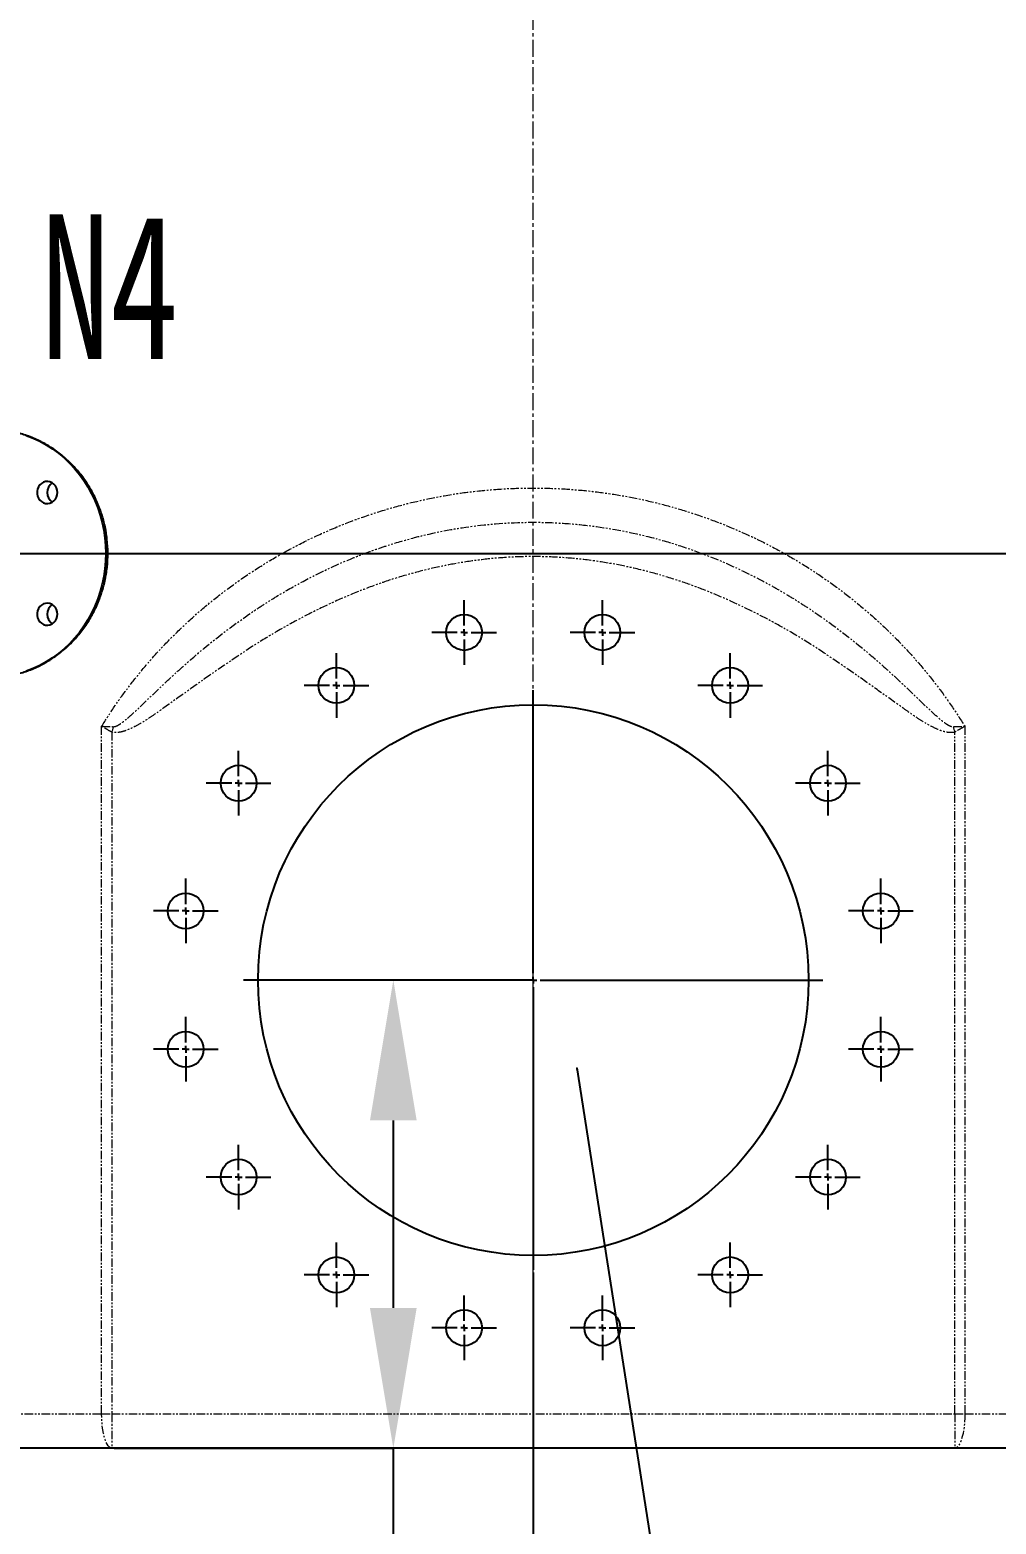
# Model space of a CAD drawing. Header units: millimetres. Extents: x -12403 to 8666, y -15213 to 13435.
# Drawn here: x -2879 to -2155, y 1674 to 2792 of the extents above; entities that cross this region are included whole.
import ezdxf

# ---------------------------------------------------------------- set-up
doc = ezdxf.new("R2010")
doc.units = ezdxf.units.MM
doc.header["$PDSIZE"] = -1
doc.linetypes.add('CENTERX2', pattern=[20.32, 12.7, -2.54, 2.54, -2.54])
doc.linetypes.add('PHANTOM', pattern=[12.7, 6.35, -1.27, 1.27, -1.27, 1.27, -1.27])
doc.layers.add('10', color=7, linetype='Continuous')
doc.styles.add('SLDTEXTSTYLE0', font='TXT', dxfattribs={"width": 0.7})
doc.dimstyles.new('SLDDIMSTYLE0', dxfattribs={"dimscale": 30, "dimtxt": 3.5, "dimasz": 3.5, "dimexe": 0, "dimexo": 0.0625, "dimgap": 0.875, "dimtad": 2, "dimdec": 1, "dimrnd": 1e-09, "dimzin": 12, "dimdsep": 46, "dimtxsty": 'SLDTEXTSTYLE0', "dimcen": 0.09, "dimadec": 0, "dimazin": 3, "dimtfac": 1, "dimtdec": 1, "dimtofl": 0, "dimtmove": 0, "dimatfit": 3, "dimfxl": 0, "dimfrac": 2, "dimtolj": 1, "dimtzin": 12, "dimarcsym": 0})
doc.dimstyles.new('SLDDIMSTYLE1', dxfattribs={"dimscale": 30, "dimtxt": 3.5, "dimasz": 3.5, "dimexe": 0, "dimexo": 0.0625, "dimgap": 0.875, "dimtad": 2, "dimdec": 1, "dimrnd": 1e-09, "dimzin": 12, "dimdsep": 46, "dimtxsty": 'SLDTEXTSTYLE0', "dimcen": 0.09, "dimadec": 0, "dimazin": 3, "dimtfac": 1, "dimtdec": 1, "dimtmove": 0, "dimatfit": 0, "dimfxl": 0, "dimfrac": 2, "dimtolj": 1, "dimtzin": 12, "dimarcsym": 0})
doc.dimstyles.new('SLDDIMSTYLE2', dxfattribs={"dimtxt": 0.18, "dimasz": 1.076923, "dimexe": 0, "dimexo": 0.0625, "dimgap": 0, "dimtad": 0, "dimtih": 1, "dimtoh": 1, "dimdec": 0, "dimrnd": 1e-09, "dimzin": 0, "dimdsep": 46, "dimtxsty": 'Standard', "dimblk1": 'DOT', "dimblk2": 'DOT', "dimsah": 1, "dimcen": 0.09, "dimadec": 0, "dimazin": 0, "dimtfac": 1.076923, "dimtdec": 0, "dimtofl": 0, "dimtmove": 0, "dimatfit": 3, "dimldrblk": 'DOT', "dimfxl": 0, "dimfrac": 2, "dimtolj": 1, "dimtzin": 0, "dimarcsym": 0})

# ---------------------------------------------------------------- blocks, each defined once
blk = doc.blocks.new('_D_1')
at = {"layer": '10', "color": 0, "lineweight": -2, "transparency": 16777216}
for p, q in [((-2906, 2400.5), (-766.8, 2400.5)), ((-766.8, 2295.5), (-766.8, 1836)), ((-1426.1, 1731), (-766.8, 1731))]:
    blk.add_line(p, q, dxfattribs=at)
at = {"layer": '10', "color": 0, "transparency": 16777216}
for points in [[(-784.3, 2295.5), (-749.3, 2295.5), (-766.8, 2400.5)], [(-784.3, 1836), (-749.3, 1836), (-766.8, 1731)]]:
    blk.add_solid(points, dxfattribs=at)
at = {"layer": 'Defpoints', "color": 0, "transparency": 16777216}
for p in [(-2907.8, 2400.5), (-1428, 1731), (-766.8, 1731)]:
    blk.add_point(p, dxfattribs=at)
at = {"layer": '10', "color": 0, "transparency": 16777216, "insert": (-740.6, 2133.1), "char_height": 105, "attachment_point": 2, "rotation": 90, "style": 'SLDTEXTSTYLE0'}
blk.add_mtext('\\A1;669.5', dxfattribs=at)
blk = doc.blocks.new('_D_11')
at = {"layer": '10', "color": 0, "lineweight": -2, "transparency": 16777216}
for p, q in [((-2503.6, 2081.2), (-2606.5, 2081.2)), ((-2606.5, 1976.2), (-2606.5, 1836)), ((-2815.4, 1731), (-2606.5, 1731)), ((-2606.5, 1731), (-2606.5, 1291.8))]:
    blk.add_line(p, q, dxfattribs=at)
at = {"layer": '10', "color": 0, "transparency": 16777216}
for points in [[(-2624, 1976.2), (-2589, 1976.2), (-2606.5, 2081.2)], [(-2624, 1836), (-2589, 1836), (-2606.5, 1731)]]:
    blk.add_solid(points, dxfattribs=at)
at = {"layer": 'Defpoints', "color": 0, "transparency": 16777216}
for p in [(-2501.8, 2081.2), (-2817.2, 1731), (-2606.5, 1731)]:
    blk.add_point(p, dxfattribs=at)
at = {"layer": '10', "color": 0, "transparency": 16777216, "insert": (-2737.8, 1458.9), "char_height": 105, "attachment_point": 2, "rotation": 90, "style": 'SLDTEXTSTYLE0'}
blk.add_mtext('\\A1;350.2', dxfattribs=at)
blk = doc.blocks.new('_D_14')
at = {"layer": '10', "color": 0, "lineweight": -2, "transparency": 16777216}
for p, q in [((-3052.8, 1857.9), (-3052.8, 985)), ((-2924.1, 1754.9), (-2924.1, 985)), ((-3157.8, 985), (-3584.8, 985)), ((-2924.1, 985), (-3052.8, 985)), ((-2819.1, 985), (-2714.1, 985))]:
    blk.add_line(p, q, dxfattribs=at)
at = {"layer": '10', "color": 0, "transparency": 16777216}
for points in [[(-3157.8, 1002.5), (-3157.8, 967.5), (-3052.8, 985)], [(-2819.1, 1002.5), (-2819.1, 967.5), (-2924.1, 985)]]:
    blk.add_solid(points, dxfattribs=at)
at = {"layer": 'Defpoints', "color": 0, "transparency": 16777216}
for p in [(-3052.8, 1859.8), (-2924.1, 1756.8), (-2924.1, 985)]:
    blk.add_point(p, dxfattribs=at)
at = {"layer": '10', "color": 0, "transparency": 16777216, "insert": (-3423.8, 958.8), "char_height": 105, "attachment_point": 2, "style": 'SLDTEXTSTYLE0'}
blk.add_mtext('\\A1;128.8', dxfattribs=at)
blk = doc.blocks.new('_D_17')
at = {"layer": '10', "color": 0, "lineweight": -2, "transparency": 16777216}
for p, q in [((-1404.1, 4100), (-4302.5, 4100)), ((-4302.5, 1836), (-4302.5, 3995)), ((-2819.1, 1731), (-4302.5, 1731))]:
    blk.add_line(p, q, dxfattribs=at)
at = {"layer": '10', "color": 0, "transparency": 16777216}
for points in [[(-4320, 3995), (-4285, 3995), (-4302.5, 4100)], [(-4320, 1836), (-4285, 1836), (-4302.5, 1731)]]:
    blk.add_solid(points, dxfattribs=at)
at = {"layer": 'Defpoints', "color": 0, "transparency": 16777216}
for p in [(-4302.5, 4100), (-1402.2, 4100), (-2817.2, 1731)]:
    blk.add_point(p, dxfattribs=at)
at = {"layer": '10', "color": 0, "transparency": 16777216, "insert": (-4433.7, 2939.8), "char_height": 105, "attachment_point": 2, "rotation": 90, "style": 'SLDTEXTSTYLE0'}
blk.add_mtext('\\A1;2369', dxfattribs=at)
blk = doc.blocks.new('_D_18')
at = {"layer": '10', "color": 0, "lineweight": -2, "transparency": 16777216}
for p, q in [((-2909.7, 2555), (-3931.7, 2555)), ((-3931.7, 2450), (-3931.7, 1836)), ((-2819.1, 1731), (-3931.7, 1731))]:
    blk.add_line(p, q, dxfattribs=at)
at = {"layer": '10', "color": 0, "transparency": 16777216}
for points in [[(-3949.2, 2450), (-3914.2, 2450), (-3931.7, 2555)], [(-3949.2, 1836), (-3914.2, 1836), (-3931.7, 1731)]]:
    blk.add_solid(points, dxfattribs=at)
at = {"layer": 'Defpoints', "color": 0, "transparency": 16777216}
for p in [(-2907.8, 2555), (-3931.7, 1731), (-2817.2, 1731)]:
    blk.add_point(p, dxfattribs=at)
at = {"layer": '10', "color": 0, "transparency": 16777216, "insert": (-4062.9, 2172.8), "char_height": 105, "attachment_point": 2, "rotation": 90, "style": 'SLDTEXTSTYLE0'}
blk.add_mtext('\\A1;824', dxfattribs=at)
blk = doc.blocks.new('_D_19')
at = {"layer": '10', "color": 0, "lineweight": -2, "transparency": 16777216}
for p, q in [((-2501.8, 1862.5), (-2501.8, 985)), ((-2924.1, 1754.9), (-2924.1, 985)), ((-2819.1, 985), (-2606.8, 985))]:
    blk.add_line(p, q, dxfattribs=at)
at = {"layer": '10', "color": 0, "transparency": 16777216}
for points in [[(-2819.1, 1002.5), (-2819.1, 967.5), (-2924.1, 985)], [(-2606.8, 1002.5), (-2606.8, 967.5), (-2501.8, 985)]]:
    blk.add_solid(points, dxfattribs=at)
at = {"layer": 'Defpoints', "color": 0, "transparency": 16777216}
for p in [(-2501.8, 1864.4), (-2924.1, 1756.8), (-2501.8, 985)]:
    blk.add_point(p, dxfattribs=at)
at = {"layer": '10', "color": 0, "transparency": 16777216, "insert": (-2722.3, 958.8), "char_height": 105, "attachment_point": 2, "style": 'SLDTEXTSTYLE0'}
blk.add_mtext('\\A1;422.3', dxfattribs=at)
blk = doc.blocks.new('_DOT')
at = {"color": 0, "linetype": 'ByBlock', "lineweight": -2}
blk.add_line((-0.5, 0), (-1, 0), dxfattribs=at)
at = {"color": 0, "linetype": 'ByBlock', "const_width": 0.5}
blk.add_lwpolyline([(-0.25, 0, 1), (0.25, 0, 1)], format="xyb", close=True, dxfattribs=at)
blk = doc.blocks.new('SW_CENTERMARKSYMBOL_0')
at = {"layer": '10', "color": 0}
for p, q in [((0, 0.167), (0, 7.017)), ((-0.167, 0), (-7.017, 0)), ((0, 0), (-0.083, 0)), ((0, 0), (0, 0.083)), ((0, 0), (0, -0.083)), ((0, 0), (0.083, 0)), ((0.167, 0), (7.017, 0)), ((0, -0.167), (0, -7.017))]:
    blk.add_line(p, q, dxfattribs=at)
blk = doc.blocks.new('SW_CENTERMARKSYMBOL_1')
at = {"layer": '10', "color": 0}
for p, q in [((0, 0.167), (0, 0.783)), ((-0.167, 0), (-0.783, 0)), ((0, 0), (-0.083, 0)), ((0, 0), (0, 0.083)), ((0, 0), (0, -0.083)), ((0, 0), (0.083, 0)), ((0.167, 0), (0.783, 0)), ((0, -0.167), (0, -0.783))]:
    blk.add_line(p, q, dxfattribs=at)
blk = doc.blocks.new('SW_CENTERMARKSYMBOL_2')
at = {"layer": '10', "color": 0}
for p, q in [((0, 0.167), (0, 0.783)), ((-0.167, 0), (-0.783, 0)), ((0, 0), (-0.083, 0)), ((0, 0), (0, 0.083)), ((0, 0), (0, -0.083)), ((0, 0), (0.083, 0)), ((0.167, 0), (0.783, 0)), ((0, -0.167), (0, -0.783))]:
    blk.add_line(p, q, dxfattribs=at)
blk = doc.blocks.new('SW_CENTERMARKSYMBOL_3')
at = {"layer": '10', "color": 0}
for p, q in [((0, 0.167), (0, 0.783)), ((-0.167, 0), (-0.783, 0)), ((0, 0), (-0.083, 0)), ((0, 0), (0, 0.083)), ((0, 0), (0, -0.083)), ((0, 0), (0.083, 0)), ((0.167, 0), (0.783, 0)), ((0, -0.167), (0, -0.783))]:
    blk.add_line(p, q, dxfattribs=at)
blk = doc.blocks.new('SW_CENTERMARKSYMBOL_4')
at = {"layer": '10', "color": 0}
for p, q in [((0, 0.167), (0, 0.783)), ((-0.167, 0), (-0.783, 0)), ((0, 0), (-0.083, 0)), ((0, 0), (0, 0.083)), ((0, 0), (0, -0.083)), ((0, 0), (0.083, 0)), ((0.167, 0), (0.783, 0)), ((0, -0.167), (0, -0.783))]:
    blk.add_line(p, q, dxfattribs=at)
blk = doc.blocks.new('SW_CENTERMARKSYMBOL_5')
at = {"layer": '10', "color": 0}
for p, q in [((0, 0.167), (0, 0.783)), ((-0.167, 0), (-0.783, 0)), ((0, 0), (-0.083, 0)), ((0, 0), (0, 0.083)), ((0, 0), (0, -0.083)), ((0, 0), (0.083, 0)), ((0.167, 0), (0.783, 0)), ((0, -0.167), (0, -0.783))]:
    blk.add_line(p, q, dxfattribs=at)
blk = doc.blocks.new('SW_CENTERMARKSYMBOL_6')
at = {"layer": '10', "color": 0}
for p, q in [((0, 0.167), (0, 0.783)), ((-0.167, 0), (-0.783, 0)), ((0, 0), (-0.083, 0)), ((0, 0), (0, 0.083)), ((0, 0), (0, -0.083)), ((0, 0), (0.083, 0)), ((0.167, 0), (0.783, 0)), ((0, -0.167), (0, -0.783))]:
    blk.add_line(p, q, dxfattribs=at)
blk = doc.blocks.new('SW_CENTERMARKSYMBOL_7')
at = {"layer": '10', "color": 0}
for p, q in [((0, 0.167), (0, 0.783)), ((-0.167, 0), (-0.783, 0)), ((0, 0), (-0.083, 0)), ((0, 0), (0, 0.083)), ((0, 0), (0, -0.083)), ((0, 0), (0.083, 0)), ((0.167, 0), (0.783, 0)), ((0, -0.167), (0, -0.783))]:
    blk.add_line(p, q, dxfattribs=at)
blk = doc.blocks.new('SW_CENTERMARKSYMBOL_8')
at = {"layer": '10', "color": 0}
for p, q in [((0, 0.167), (0, 0.783)), ((-0.167, 0), (-0.783, 0)), ((0, 0), (-0.083, 0)), ((0, 0), (0, 0.083)), ((0, 0), (0, -0.083)), ((0, 0), (0.083, 0)), ((0.167, 0), (0.783, 0)), ((0, -0.167), (0, -0.783))]:
    blk.add_line(p, q, dxfattribs=at)
blk = doc.blocks.new('SW_CENTERMARKSYMBOL_9')
at = {"layer": '10', "color": 0}
for p, q in [((0, 0.167), (0, 0.783)), ((-0.167, 0), (-0.783, 0)), ((0, 0), (-0.083, 0)), ((0, 0), (0, 0.083)), ((0, 0), (0, -0.083)), ((0, 0), (0.083, 0)), ((0.167, 0), (0.783, 0)), ((0, -0.167), (0, -0.783))]:
    blk.add_line(p, q, dxfattribs=at)
blk = doc.blocks.new('SW_CENTERMARKSYMBOL_10')
at = {"layer": '10', "color": 0}
for p, q in [((0, 0.167), (0, 0.783)), ((-0.167, 0), (-0.783, 0)), ((0, 0), (-0.083, 0)), ((0, 0), (0, 0.083)), ((0, 0), (0, -0.083)), ((0, 0), (0.083, 0)), ((0.167, 0), (0.783, 0)), ((0, -0.167), (0, -0.783))]:
    blk.add_line(p, q, dxfattribs=at)
blk = doc.blocks.new('SW_CENTERMARKSYMBOL_11')
at = {"layer": '10', "color": 0}
for p, q in [((0, 0.167), (0, 0.783)), ((-0.167, 0), (-0.783, 0)), ((0, 0), (-0.083, 0)), ((0, 0), (0, 0.083)), ((0, 0), (0, -0.083)), ((0, 0), (0.083, 0)), ((0.167, 0), (0.783, 0)), ((0, -0.167), (0, -0.783))]:
    blk.add_line(p, q, dxfattribs=at)
blk = doc.blocks.new('SW_CENTERMARKSYMBOL_12')
at = {"layer": '10', "color": 0}
for p, q in [((0, 0.167), (0, 0.783)), ((-0.167, 0), (-0.783, 0)), ((0, 0), (-0.083, 0)), ((0, 0), (0, 0.083)), ((0, 0), (0, -0.083)), ((0, 0), (0.083, 0)), ((0.167, 0), (0.783, 0)), ((0, -0.167), (0, -0.783))]:
    blk.add_line(p, q, dxfattribs=at)
blk = doc.blocks.new('SW_CENTERMARKSYMBOL_13')
at = {"layer": '10', "color": 0}
for p, q in [((0, 0.167), (0, 0.783)), ((-0.167, 0), (-0.783, 0)), ((0, 0), (-0.083, 0)), ((0, 0), (0, 0.083)), ((0, 0), (0, -0.083)), ((0, 0), (0.083, 0)), ((0.167, 0), (0.783, 0)), ((0, -0.167), (0, -0.783))]:
    blk.add_line(p, q, dxfattribs=at)
blk = doc.blocks.new('SW_CENTERMARKSYMBOL_14')
at = {"layer": '10', "color": 0}
for p, q in [((0, 0.167), (0, 0.783)), ((-0.167, 0), (-0.783, 0)), ((0, 0), (-0.083, 0)), ((0, 0), (0, 0.083)), ((0, 0), (0, -0.083)), ((0, 0), (0.083, 0)), ((0.167, 0), (0.783, 0)), ((0, -0.167), (0, -0.783))]:
    blk.add_line(p, q, dxfattribs=at)
blk = doc.blocks.new('SW_CENTERMARKSYMBOL_15')
at = {"layer": '10', "color": 0}
for p, q in [((0, 0.167), (0, 0.783)), ((-0.167, 0), (-0.783, 0)), ((0, 0), (-0.083, 0)), ((0, 0), (0, 0.083)), ((0, 0), (0, -0.083)), ((0, 0), (0.083, 0)), ((0.167, 0), (0.783, 0)), ((0, -0.167), (0, -0.783))]:
    blk.add_line(p, q, dxfattribs=at)
blk = doc.blocks.new('SW_CENTERMARKSYMBOL_16')
at = {"layer": '10', "color": 0}
for p, q in [((0, 0.167), (0, 0.783)), ((-0.167, 0), (-0.783, 0)), ((0, 0), (-0.083, 0)), ((0, 0), (0, 0.083)), ((0, 0), (0, -0.083)), ((0, 0), (0.083, 0)), ((0.167, 0), (0.783, 0)), ((0, -0.167), (0, -0.783))]:
    blk.add_line(p, q, dxfattribs=at)

msp = doc.modelspace()

# ---------------------------------------------------------------- linework, layer by layer
at = {"color": 8, "linetype": 'PHANTOM', "lineweight": 18}
for p, q in [((-2824.79, 1756.76), (-2824.79, 2271.15)), ((-2178.75, 2271.15), (-2178.75, 1756.76)), ((-2817.23, 2266.75), (-2817.23, 1756.76)), ((-2186.32, 1756.76), (-2186.32, 2266.75)), ((-2907.83, 1756.76), (-2824.79, 1756.76)), ((-2824.79, 1756.76), (-2817.23, 1756.76)), ((-2817.23, 1756.76), (-2186.32, 1756.76)), ((-2817.23, 1756.76), (-2817.23, 1731.01)), ((-2186.32, 1756.76), (-2178.75, 1756.76)), ((-2186.32, 1756.76), (-2186.32, 1731.01)), ((-2178.75, 1756.76), (-2095.71, 1756.76))]:
    msp.add_line(p, q, dxfattribs=at)
at = {"color": 7, "linetype": 'Continuous', "lineweight": 25}
for p, q in [((-2817.23, 1731.01), (-2898.32, 1731.01)), ((-2186.32, 1731.01), (-2817.23, 1731.01)), ((-2105.22, 1731.01), (-2186.32, 1731.01))]:
    msp.add_line(p, q, dxfattribs=at)
at = {"color": 7, "linetype": 'Continuous', "lineweight": 25, "flags": 128}
for points in [[(-2881.21, 2488.67), (-2876.12, 2486.7), (-2871.15, 2484.38), (-2866.33, 2481.74), (-2861.67, 2478.77), (-2857.2, 2475.5), (-2852.92, 2471.93), (-2848.86, 2468.08), (-2845.03, 2463.96), (-2841.45, 2459.59), (-2838.14, 2454.99), (-2835.09, 2450.18), (-2832.34, 2445.16), (-2829.88, 2439.97), (-2827.73, 2434.63), (-2825.9, 2429.15), (-2824.39, 2423.56), (-2823.21, 2417.88), (-2822.36, 2412.12), (-2821.85, 2406.33), (-2821.68, 2400.51), (-2821.85, 2394.68), (-2822.36, 2388.89), (-2823.21, 2383.13), (-2824.39, 2377.45), (-2825.9, 2371.86), (-2827.73, 2366.38), (-2829.88, 2361.04), (-2832.34, 2355.85), (-2835.09, 2350.83), (-2838.14, 2346.02), (-2841.45, 2341.42), (-2845.03, 2337.05), (-2848.86, 2332.93), (-2852.92, 2329.08), (-2857.2, 2325.51), (-2861.67, 2322.24), (-2866.33, 2319.27), (-2871.15, 2316.63), (-2876.12, 2314.31), (-2881.21, 2312.34)], [(-2857.87, 2446.03), (-2858.05, 2447.8), (-2858.58, 2449.49), (-2859.43, 2451.01), (-2860.57, 2452.31), (-2861.94, 2453.31), (-2863.48, 2453.96), (-2865.11, 2454.25), (-2866.77, 2454.16), (-2868.36, 2453.68), (-2869.83, 2452.85), (-2871.09, 2451.69), (-2872.09, 2450.27), (-2872.79, 2448.66), (-2873.14, 2446.92), (-2873.14, 2445.13), (-2872.79, 2443.39), (-2872.09, 2441.78), (-2871.09, 2440.36), (-2869.83, 2439.21), (-2868.36, 2438.37), (-2866.77, 2437.89), (-2865.11, 2437.8), (-2863.48, 2438.09), (-2861.94, 2438.75), (-2860.57, 2439.74), (-2859.43, 2441.04), (-2858.58, 2442.57), (-2858.05, 2444.25), (-2857.87, 2446.03)], [(-2857.87, 2354.99), (-2858.05, 2356.76), (-2858.58, 2358.45), (-2859.43, 2359.97), (-2860.57, 2361.27), (-2861.94, 2362.27), (-2863.48, 2362.92), (-2865.11, 2363.21), (-2866.77, 2363.12), (-2868.36, 2362.64), (-2869.83, 2361.81), (-2871.09, 2360.65), (-2872.09, 2359.23), (-2872.79, 2357.62), (-2873.14, 2355.88), (-2873.14, 2354.09), (-2872.79, 2352.35), (-2872.09, 2350.74), (-2871.09, 2349.32), (-2869.83, 2348.17), (-2868.36, 2347.33), (-2866.77, 2346.85), (-2865.11, 2346.76), (-2863.48, 2347.05), (-2861.94, 2347.71), (-2860.57, 2348.7), (-2859.43, 2350), (-2858.58, 2351.53), (-2858.05, 2353.21), (-2857.87, 2354.99)]]:
    msp.add_lwpolyline(points, dxfattribs=at)
at = {"color": 8, "linetype": 'PHANTOM', "lineweight": 18, "flags": 128}
for points in [[(-2816.08, 2270.83), (-2816.22, 2270.32), (-2816.36, 2269.81), (-2816.51, 2269.3), (-2816.65, 2268.79), (-2816.8, 2268.28), (-2816.94, 2267.77), (-2817.08, 2267.26), (-2817.23, 2266.75)], [(-2187.46, 2270.83), (-2187.32, 2270.32), (-2187.18, 2269.81), (-2187.03, 2269.3), (-2186.89, 2268.79), (-2186.75, 2268.28), (-2186.6, 2267.77), (-2186.46, 2267.26), (-2186.32, 2266.75)], [(-2817.23, 1731.01), (-2818.14, 1731.19), (-2819.04, 1731.75), (-2819.91, 1732.68), (-2820.74, 1733.95), (-2821.52, 1735.56), (-2822.24, 1737.48), (-2822.89, 1739.68), (-2823.45, 1742.13), (-2823.93, 1744.79), (-2824.3, 1747.62), (-2824.57, 1750.59), (-2824.74, 1753.65), (-2824.79, 1756.76)], [(-2178.75, 1756.76), (-2178.81, 1753.65), (-2178.97, 1750.59), (-2179.24, 1747.62), (-2179.62, 1744.79), (-2180.09, 1742.13), (-2180.65, 1739.68), (-2181.3, 1737.48), (-2182.02, 1735.56), (-2182.8, 1733.95), (-2183.63, 1732.68), (-2184.51, 1731.75), (-2185.4, 1731.19), (-2186.32, 1731.01)]]:
    msp.add_lwpolyline(points, dxfattribs=at)
at = {"color": 7, "linetype": 'Continuous', "lineweight": 25}
for centre, radius in [((-2553.51, 2341.33), 13.39), ((-2450.03, 2341.33), 13.39), ((-2649.12, 2301.73), 13.39), ((-2354.42, 2301.73), 13.39), ((-2501.77, 2081.21), 206), ((-2722.3, 2228.56), 13.39), ((-2281.24, 2228.56), 13.39), ((-2761.9, 2132.95), 13.39), ((-2241.64, 2132.95), 13.39), ((-2761.9, 2029.46), 13.39), ((-2241.64, 2029.46), 13.39), ((-2722.3, 1933.85), 13.39), ((-2281.24, 1933.85), 13.39), ((-2649.12, 1860.68), 13.39), ((-2354.42, 1860.68), 13.39), ((-2553.51, 1821.08), 13.39), ((-2450.03, 1821.08), 13.39)]:
    msp.add_circle(centre, radius, dxfattribs=at)
for centre, start, end in [((-2857.1, 2446.03), 122.88337, 237.11663), ((-2857.1, 2354.99), 122.88359, 237.11641)]:
    msp.add_arc(centre, 8.52, start, end, dxfattribs=at)
msp.add_open_spline([(-2907.83, 2307.81), (-2904.61, 2307.92), (-2898.15, 2308.15), (-2888.55, 2309.96), (-2879.16, 2312.82), (-2870.11, 2316.82), (-2861.5, 2321.86), (-2853.44, 2327.87), (-2846.07, 2334.83), (-2839.44, 2342.61), (-2833.67, 2351.12), (-2828.85, 2360.27), (-2825.03, 2369.93), (-2822.25, 2379.97), (-2820.6, 2390.27), (-2820.06, 2400.69), (-2820.63, 2411.09), (-2822.34, 2421.36), (-2825.12, 2431.35), (-2828.94, 2440.96), (-2833.78, 2450.05), (-2839.55, 2458.53), (-2846.16, 2466.3), (-2853.57, 2473.23), (-2861.65, 2479.26), (-2870.29, 2484.3), (-2879.39, 2488.27), (-2888.82, 2491.11), (-2898.35, 2492.89), (-2904.71, 2493.1), (-2907.83, 2493.21)], degree=3, knots=[0, 0, 0, 0, 0.0356714, 0.0714569, 0.1071286, 0.1427963, 0.1785773, 0.2142455, 0.2499928, 0.2858536, 0.3216008, 0.3574019, 0.3933176, 0.4291182, 0.4648327, 0.5006616, 0.5363762, 0.5719985, 0.6077345, 0.6433575, 0.6790263, 0.7148084, 0.7504772, 0.7862582, 0.822153, 0.8579334, 0.8937179, 0.9296168, 0.9654006, 1, 1, 1, 1], dxfattribs=at)
at = {"color": 8, "linetype": 'PHANTOM', "lineweight": 18}
for points, knots in [([(-2824.79, 2271.15), (-2821.68, 2276.04), (-2815.46, 2285.83), (-2805.27, 2299.91), (-2794.48, 2313.53), (-2782.28, 2327.51), (-2768.53, 2341.71), (-2753.09, 2355.93), (-2736.86, 2369.31), (-2719.89, 2381.77), (-2702.27, 2393.28), (-2683.71, 2403.96), (-2664.2, 2413.74), (-2643.73, 2422.53), (-2622.72, 2430.15), (-2601.27, 2436.56), (-2579.49, 2441.73), (-2558.17, 2445.49), (-2537.38, 2447.95), (-2517.16, 2449.27), (-2496.87, 2449.54), (-2476.59, 2448.76), (-2456.42, 2446.93), (-2436.44, 2444.04), (-2416.69, 2440.1), (-2397.19, 2435.14), (-2377.97, 2429.17), (-2359.11, 2422.22), (-2340.7, 2414.32), (-2322.69, 2405.46), (-2305.14, 2395.59), (-2288.05, 2384.75), (-2271.55, 2373.02), (-2255.72, 2360.43), (-2240.61, 2347.04), (-2226.43, 2333.03), (-2213.18, 2318.45), (-2200.85, 2303.33), (-2189.26, 2287.61), (-2182.25, 2276.63), (-2178.75, 2271.15)], [0, 0, 0, 0, 0.0226518, 0.0453283, 0.0680055, 0.0906581, 0.1179896, 0.1454049, 0.1728629, 0.2003204, 0.2277348, 0.2550656, 0.283832, 0.3127033, 0.3416257, 0.370545, 0.3994093, 0.428171, 0.4541444, 0.4801975, 0.5062912, 0.5323851, 0.5584384, 0.584412, 0.6103011, 0.6362649, 0.6622684, 0.688274, 0.7142424, 0.7401346, 0.7664148, 0.7927694, 0.8191622, 0.8455556, 0.8719114, 0.8981924, 0.9236276, 0.9490974, 0.9745662, 1, 1, 1, 1]), ([(-2816.08, 2270.83), (-2815.84, 2270.82), (-2815.61, 2270.84), (-2815.14, 2270.91), (-2814.91, 2270.96), (-2814.24, 2271.16), (-2813.79, 2271.34), (-2812.94, 2271.74), (-2812.52, 2271.96), (-2811.71, 2272.43), (-2811.31, 2272.68), (-2810.13, 2273.45), (-2809.37, 2274), (-2807.88, 2275.14), (-2807.15, 2275.73), (-2804.98, 2277.53), (-2803.57, 2278.76), (-2800.78, 2281.27), (-2799.41, 2282.55), (-2795.31, 2286.39), (-2792.6, 2288.99), (-2787.2, 2294.18), (-2784.5, 2296.78), (-2779.07, 2301.95), (-2776.35, 2304.52), (-2770.86, 2309.61), (-2768.1, 2312.14), (-2759.76, 2319.63), (-2754.12, 2324.53), (-2736.87, 2338.82), (-2724.96, 2347.83), (-2709.46, 2358.35), (-2706.33, 2360.42), (-2700.01, 2364.48), (-2696.82, 2366.47), (-2687.19, 2372.29), (-2680.68, 2376), (-2660.88, 2386.56), (-2647.3, 2392.86), (-2629.83, 2399.75), (-2626.3, 2401.08), (-2619.22, 2403.63), (-2615.66, 2404.85), (-2604.97, 2408.34), (-2597.8, 2410.44), (-2576.17, 2416.07), (-2561.58, 2418.92), (-2532.06, 2422.76), (-2517.14, 2423.75), (-2494.47, 2423.77), (-2486.95, 2423.53), (-2472, 2422.57), (-2464.56, 2421.85), (-2442.37, 2418.99), (-2427.74, 2416.15), (-2406.01, 2410.52), (-2398.8, 2408.41), (-2384.47, 2403.74), (-2377.39, 2401.19), (-2356.45, 2392.95), (-2342.85, 2386.65), (-2326.29, 2377.83), (-2323, 2376.02), (-2316.47, 2372.3), (-2313.22, 2370.4), (-2306.79, 2366.51), (-2303.59, 2364.52), (-2297.27, 2360.46), (-2294.14, 2358.39), (-2278.63, 2347.87), (-2266.71, 2338.85), (-2249.46, 2324.55), (-2243.81, 2319.66), (-2235.46, 2312.16), (-2232.7, 2309.63), (-2227.22, 2304.54), (-2224.49, 2301.97), (-2219.06, 2296.8), (-2216.36, 2294.2), (-2210.95, 2289.01), (-2208.25, 2286.41), (-2204.15, 2282.56), (-2202.77, 2281.28), (-2199.99, 2278.77), (-2198.58, 2277.53), (-2196.41, 2275.74), (-2195.67, 2275.15), (-2194.18, 2274.01), (-2193.42, 2273.46), (-2192.24, 2272.68), (-2191.84, 2272.44), (-2191.03, 2271.96), (-2190.61, 2271.74), (-2189.76, 2271.34), (-2189.32, 2271.16), (-2188.41, 2270.9), (-2187.94, 2270.81), (-2187.46, 2270.83)], [0, 0, 0, 0, 0.0009766, 0.0009766, 0.0019531, 0.0019531, 0.0039062, 0.0039062, 0.0058594, 0.0058594, 0.0078125, 0.0078125, 0.0117187, 0.0117187, 0.015625, 0.015625, 0.0234375, 0.0234375, 0.03125, 0.03125, 0.046875, 0.046875, 0.0625, 0.0625, 0.078125, 0.078125, 0.09375, 0.09375, 0.125, 0.125, 0.1875, 0.1875, 0.203125, 0.203125, 0.21875, 0.21875, 0.25, 0.25, 0.3125, 0.3125, 0.328125, 0.328125, 0.34375, 0.34375, 0.375, 0.375, 0.4375, 0.4375, 0.5, 0.5, 0.53125, 0.53125, 0.5625, 0.5625, 0.625, 0.625, 0.65625, 0.65625, 0.6875, 0.6875, 0.75, 0.75, 0.765625, 0.765625, 0.78125, 0.78125, 0.796875, 0.796875, 0.8125, 0.8125, 0.875, 0.875, 0.90625, 0.90625, 0.921875, 0.921875, 0.9375, 0.9375, 0.953125, 0.953125, 0.96875, 0.96875, 0.9765625, 0.9765625, 0.984375, 0.984375, 0.9882812, 0.9882812, 0.9921875, 0.9921875, 0.9941406, 0.9941406, 0.9960937, 0.9960937, 0.9980469, 0.9980469, 1, 1, 1, 1]), ([(-2186.32, 2266.75), (-2187.05, 2266.59), (-2188.53, 2266.29), (-2191.3, 2266.43), (-2194.51, 2267.09), (-2199.33, 2268.85), (-2205.19, 2271.66), (-2211.94, 2275.68), (-2218.44, 2280.09), (-2228.53, 2287.23), (-2242.27, 2296.99), (-2259.66, 2309.38), (-2277.22, 2321.53), (-2295.06, 2333.24), (-2312.59, 2343.79), (-2329.79, 2353.16), (-2346.54, 2361.49), (-2363.63, 2369.13), (-2381.03, 2376), (-2399.42, 2382.29), (-2418.85, 2387.79), (-2439.31, 2392.31), (-2460.01, 2395.61), (-2480.86, 2397.63), (-2501.22, 2398.31), (-2521.02, 2397.7), (-2540.24, 2395.97), (-2559.35, 2393.15), (-2578.29, 2389.28), (-2596.97, 2384.42), (-2615.77, 2378.45), (-2634.64, 2371.34), (-2653.55, 2363.14), (-2672.07, 2354.06), (-2690.41, 2344.12), (-2708.48, 2333.24), (-2726.32, 2321.53), (-2743.88, 2309.38), (-2761.27, 2296.99), (-2775.01, 2287.23), (-2785.1, 2280.09), (-2791.61, 2275.68), (-2798.35, 2271.66), (-2804.21, 2268.85), (-2809.03, 2267.09), (-2812.24, 2266.43), (-2815.02, 2266.29), (-2816.49, 2266.59), (-2817.23, 2266.75)], [0, 0, 0, 0, 0.0032228, 0.006457, 0.0118672, 0.0172949, 0.0285209, 0.0397814, 0.0510817, 0.0623622, 0.093006, 0.1236668, 0.1543159, 0.1849396, 0.2155524, 0.2423813, 0.2692485, 0.29612, 0.3229708, 0.3497859, 0.3797804, 0.4098596, 0.4399588, 0.4700213, 0.5000017, 0.5276065, 0.5552922, 0.5830283, 0.6107752, 0.6384859, 0.6661073, 0.6956706, 0.7252673, 0.7548726, 0.7844476, 0.8150604, 0.8456841, 0.8763332, 0.906994, 0.9376378, 0.9489183, 0.9602186, 0.9714791, 0.9827051, 0.9881328, 0.993543, 0.9967772, 1, 1, 1, 1]), ([(-2824.79, 2271.15), (-2824.78, 2271.15), (-2823.38, 2271.09), (-2820.5, 2270.97), (-2817.56, 2270.87), (-2816.08, 2270.83)], [0, 0, 0, 0, 0.0039836, 0.4978743, 1, 1, 1, 1]), ([(-2817.23, 2266.75), (-2818.49, 2267.46), (-2821.05, 2268.92), (-2823.55, 2270.4), (-2824.78, 2271.14), (-2824.79, 2271.15)], [0, 0, 0, 0, 0.4938392, 0.9960077, 1, 1, 1, 1]), ([(-2187.46, 2270.83), (-2186.01, 2270.87), (-2183.07, 2270.97), (-2180.19, 2271.09), (-2178.76, 2271.15), (-2178.75, 2271.15)], [0, 0, 0, 0, 0.4938876, 0.9960164, 1, 1, 1, 1]), ([(-2178.75, 2271.15), (-2178.76, 2271.14), (-2179.98, 2270.41), (-2182.47, 2268.93), (-2185.03, 2267.48), (-2186.32, 2266.75)], [0, 0, 0, 0, 0.0039923, 0.4978561, 1, 1, 1, 1])]:
    msp.add_open_spline(points, degree=3, knots=knots, dxfattribs=at)
at = {"layer": '10', "linetype": 'CENTERX2', "lineweight": 18}
msp.add_line((-2501.77, 1694.96), (-2501.77, 4991.38), dxfattribs=at)

# ---------------------------------------------------------------- block references
at = {"layer": '10', "xscale": 30.9, "yscale": 30.9, "zscale": 30.9}
for name, p in [('SW_CENTERMARKSYMBOL_9', (-2553.51, 2341.33)), ('SW_CENTERMARKSYMBOL_10', (-2450.03, 2341.33)), ('SW_CENTERMARKSYMBOL_8', (-2649.12, 2301.73)), ('SW_CENTERMARKSYMBOL_11', (-2354.42, 2301.73)), ('SW_CENTERMARKSYMBOL_0', (-2501.77, 2081.21)), ('SW_CENTERMARKSYMBOL_7', (-2722.3, 2228.56)), ('SW_CENTERMARKSYMBOL_12', (-2281.24, 2228.56)), ('SW_CENTERMARKSYMBOL_6', (-2761.9, 2132.95)), ('SW_CENTERMARKSYMBOL_13', (-2241.64, 2132.95)), ('SW_CENTERMARKSYMBOL_5', (-2761.9, 2029.46)), ('SW_CENTERMARKSYMBOL_14', (-2241.64, 2029.46)), ('SW_CENTERMARKSYMBOL_4', (-2722.3, 1933.85)), ('SW_CENTERMARKSYMBOL_15', (-2281.24, 1933.85)), ('SW_CENTERMARKSYMBOL_3', (-2649.12, 1860.68)), ('SW_CENTERMARKSYMBOL_16', (-2354.42, 1860.68)), ('SW_CENTERMARKSYMBOL_2', (-2553.51, 1821.08)), ('SW_CENTERMARKSYMBOL_1', (-2450.03, 1821.08))]:
    msp.add_blockref(name, p, dxfattribs=at)

# ---------------------------------------------------------------- texts
at = {"layer": '10', "insert": (-2870.15, 2654.09), "char_height": 108.15, "attachment_point": 1, "style": 'SLDTEXTSTYLE0'}
msp.add_mtext('N4', dxfattribs=at)

# ---------------------------------------------------------------- dimensions: what is measured, and where the dimension line sits
at = {"layer": '10'}
for base, p1, p2, picture, middle in [((-4302.48, 4100.01), (-2817.23, 1731.01), (-1402.25, 4100.01), '_D_17', (-4302.48, 2939.78)), ((-3931.68, 1731.01), (-2907.83, 2555.01), (-2817.23, 1731.01), '_D_18', (-3931.68, 2172.75)), ((-766.81, 1731.01), (-2907.83, 2400.51), (-1428, 1731.01), '_D_1', (-766.81, 2133.15)), ((-2606.51, 1731.01), (-2501.77, 2081.21), (-2817.23, 1731.01), '_D_11', (-2606.51, 1458.88))]:
    dim = msp.add_linear_dim(base=base, p1=p1, p2=p2, angle=90, dimstyle='SLDDIMSTYLE0', dxfattribs=at)
    dim.commit()
    dim.dimension.update_dxf_attribs({"geometry": picture, "text_midpoint": middle, "dimtype": 160})
for base, p1, p2, dimstyle, picture, middle in [((-2924.07139101, 985.02032209), (-3052.82139101, 1859.75517613), (-2924.07139101, 1756.75517613), 'SLDDIMSTYLE1', '_D_14', (-3423.82139101, 985.02032209)), ((-2501.77, 985.02), (-2924.07, 1756.76), (-2501.77, 1864.39), 'SLDDIMSTYLE0', '_D_19', (-2722.31, 985.02))]:
    dim = msp.add_linear_dim(base=base, p1=p1, p2=p2, dimstyle=dimstyle, dxfattribs=at)
    dim.commit()
    dim.dimension.update_dxf_attribs({"geometry": picture, "text_midpoint": middle, "dimtype": 160})

# ---------------------------------------------------------------- leaders
msp.add_leader([(-2469.24, 2015.47), (-2360.52, 1321.27)], dimstyle='SLDDIMSTYLE2', dxfattribs=at)

doc.saveas('drawing.dxf')
